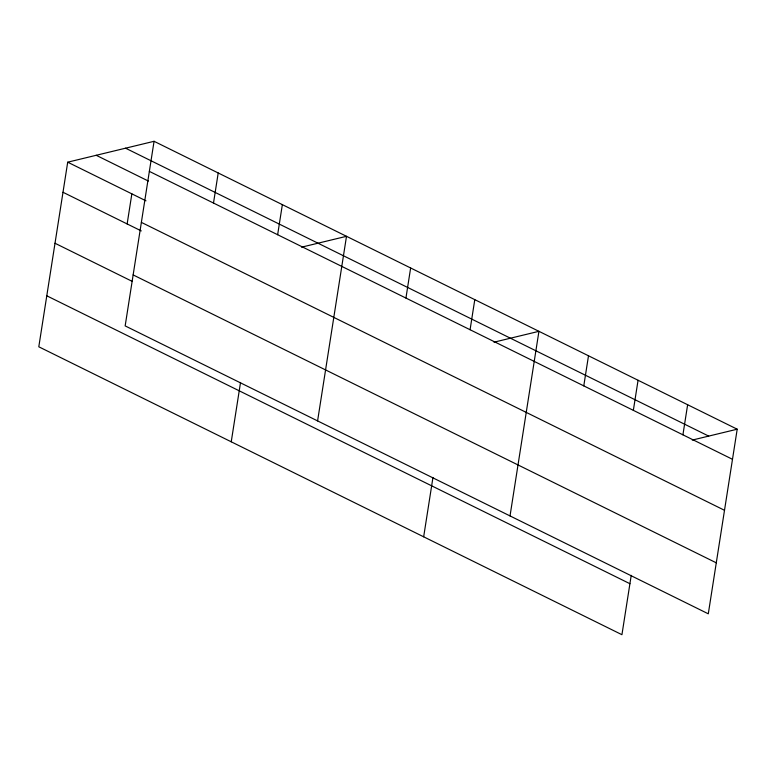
<?xml version="1.0" encoding="UTF-8"?>
<svg xmlns="http://www.w3.org/2000/svg" width="776" height="776" viewBox="0 0 776 776"><rect width="100%" height="100%" fill="white"/><g stroke="black" fill="none" stroke-linecap="round" stroke-linejoin="round"><path stroke-width="1.16" d="M154.065 141.3L125.159 325.901L708.294 613.816L737.2 429.206L154.065 141.3L67.706 162.184L38.8 346.794L621.935 634.7L631.227 575.356M127.138 223.944L131.852 193.855M213.497 203.05L218.211 172.97M231.238 441.796L240.531 382.452M277.643 234.721L282.357 204.641M317.588 420.912L346.503 236.311L301.563 247.175M405.935 298.062L410.64 267.982M423.667 536.808L432.959 477.463M470.081 329.732L474.786 299.652M510.026 515.924L538.932 331.323L493.992 342.187M583.785 385.876L588.499 355.796M633.352 410.349L638.066 380.269M682.919 434.822L687.633 404.742M692.26 440.079L737.2 429.206M125.566 148.187L708.701 436.102M149.351 171.38L732.486 459.295M96.205 155.287L148.391 181.06M67.706 162.184L145.985 200.829M141.368 222.373L724.503 510.288M63.002 192.273L141.28 230.918M133.142 274.917L716.277 562.823M55.009 243.257L132.201 281.368M46.783 295.801L629.918 583.707"/></g></svg>
